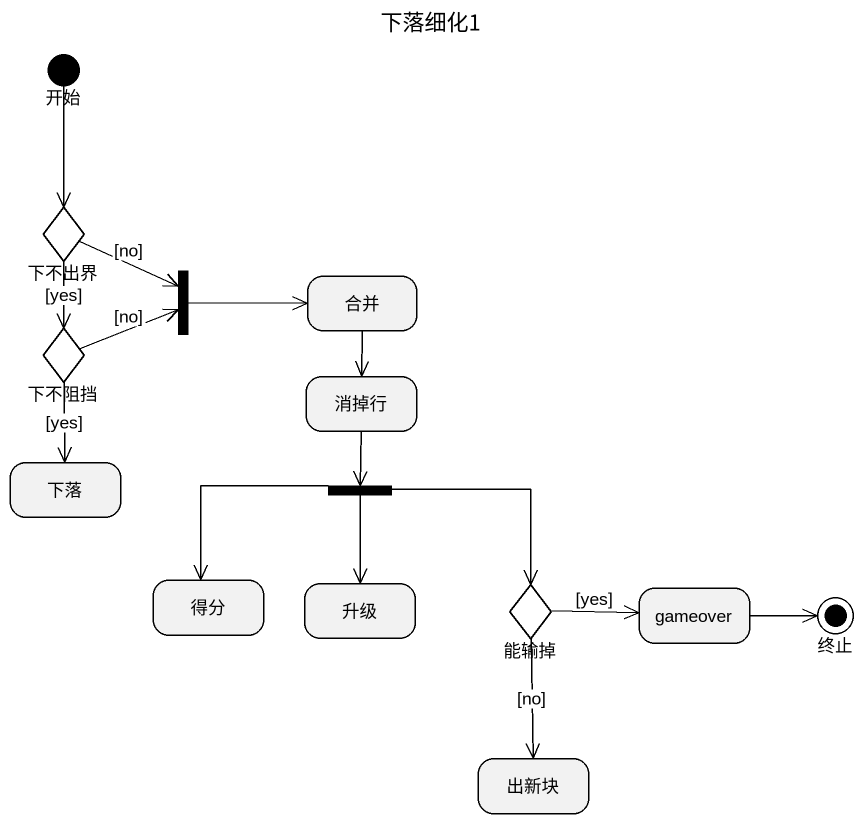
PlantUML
@startuml
title 下落细化1
hide empty description
state 开始 <<start>>
state 下不出界 <<choice>>
state fork1 <<join>>
state 合并
state 下不阻挡 <<choice>>
state 消掉行
state 下落
state fork2 <<fork>>
state 得分
state 升级
state 能输掉 <<choice>>
state gameover
state 终止 <<end>>
state 出新块
开始 --> 下不出界
下不出界 -right-> fork1 : [no]
下不出界 --> 下不阻挡 : [yes]
fork1 -right-> 合并
合并 --> 消掉行
下不阻挡 -right-> fork1 : [no]
下不阻挡 --> 下落 : [yes]
消掉行 --> fork2
fork2 --> 得分
fork2 --> 升级
fork2 --> 能输掉
能输掉 -right-> gameover : [yes]
能输掉 --> 出新块 : [no]
gameover -right-> 终止
@enduml
